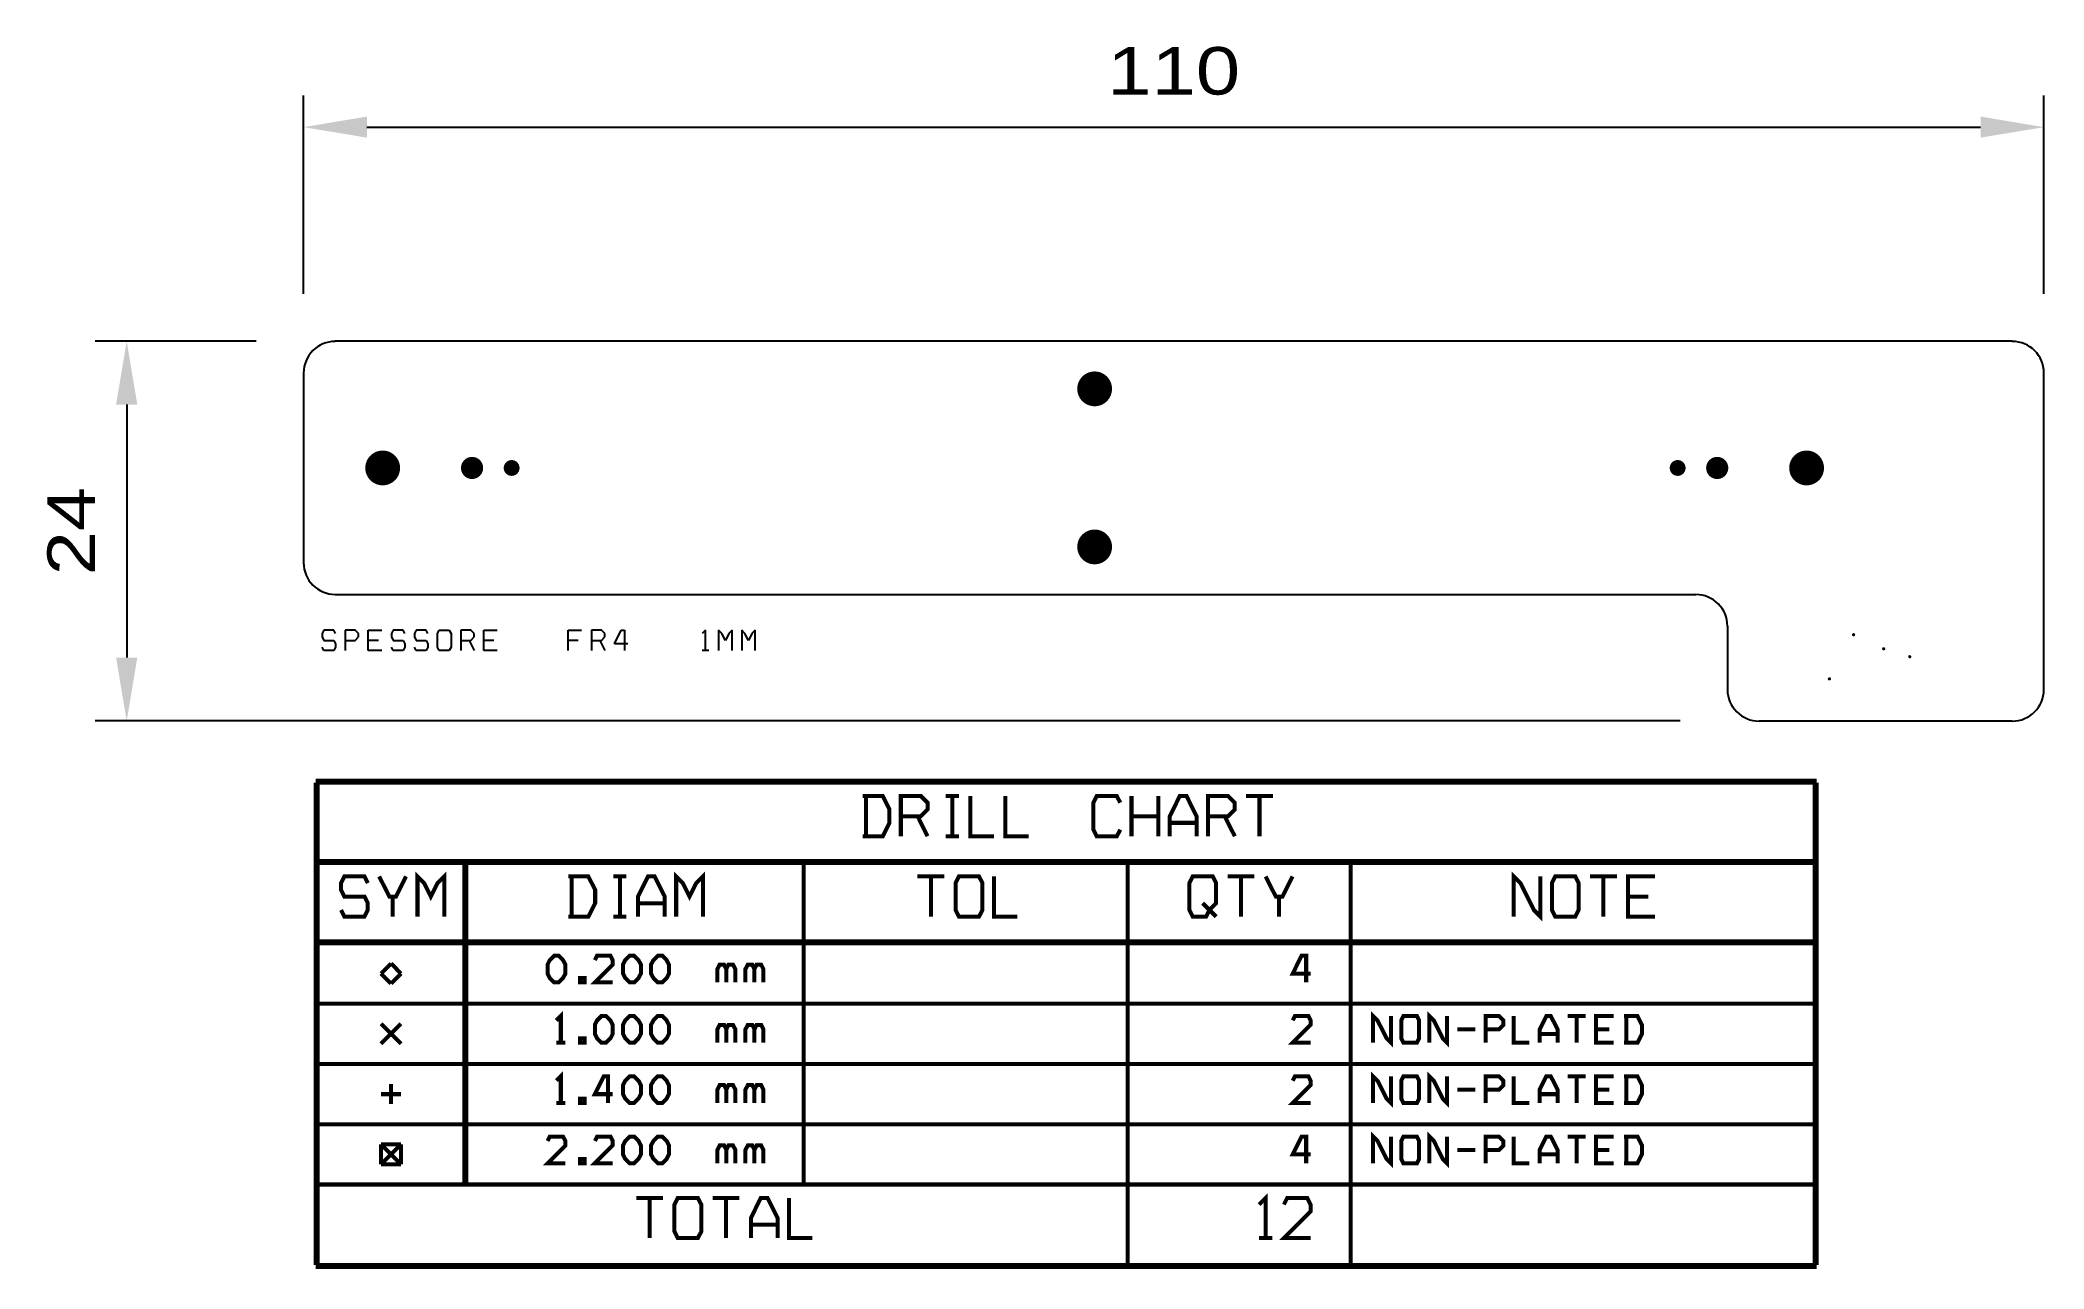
# Model space of a CAD drawing. Extents: x 858 to 985, y 601 to 678.
import ezdxf

# ---------------------------------------------------------------- set-up
doc = ezdxf.new("R2010")
doc.units = 0
doc.header["$LTSCALE"] = 10
doc.header["$MEASUREMENT"] = 0
doc.layers.get('0').update_dxf_attribs({"linetype": 'CONTINUOUS'})
doc.layers.get('Defpoints').update_dxf_attribs({"linetype": 'CONTINUOUS'})
for name, color, linetype in [('23-319-0_DRD', 7, 'CONTINUOUS'), ('quote', 6, 'CONTINUOUS'), ('THRUHOLE_NPT', 11, 'CONTINUOUS'), ('THRUHOLE_TAP', 13, 'CONTINUOUS')]:
    doc.layers.add(name, color=color, linetype=linetype)
doc.styles.add('STILE3', font='arial.ttf', dxfattribs={"width": 1.2, "height": 3})
doc.dimstyles.new('QUOTE', dxfattribs={"dimscale": 0, "dimtxt": 3, "dimasz": 4, "dimexe": 2, "dimexo": 5, "dimgap": 2, "dimtad": 1, "dimdec": 1, "dimzin": 13, "dimdsep": 46, "dimtxsty": 'STILE3', "dimcen": 0, "dimclrt": 7, "dimadec": 0, "dimazin": 0, "dimtfac": 0.666667, "dimtdec": 1, "dimtofl": 0, "dimtmove": 2, "dimatfit": 3, "dimfxl": 0, "dimtolj": 1, "dimtzin": 13, "dimarcsym": 0})

# ---------------------------------------------------------------- blocks, each defined once
blk = doc.blocks.new('ROUND_2')
at = {"const_width": 0.50038}
blk.add_lwpolyline([(-0.25019, 0, 1), (0.25019, 0, 1)], format="xyb", close=True, dxfattribs=at)
blk = doc.blocks.new('ROUND_5')
at = {"const_width": 0.69977}
blk.add_lwpolyline([(-0.349884, 0, 1), (0.349884, 0, 1)], format="xyb", close=True, dxfattribs=at)
blk = doc.blocks.new('ROUND_1')
at = {"const_width": 1.09982}
blk.add_lwpolyline([(-0.54991, 0, 1), (0.54991, 0, 1)], format="xyb", close=True, dxfattribs=at)
blk = doc.blocks.new('ROUND_11')
at = {"const_width": 0.10033}
blk.add_lwpolyline([(-0.050164, 0, 1), (0.050164, 0, 1)], format="xyb", close=True, dxfattribs=at)
blk = doc.blocks.new('*D7')
at = {"layer": 'Defpoints', "color": 0, "transparency": 16777216}
for p in [(984.93, 672.75), (874.93, 657.21), (984.93, 657.21)]:
    blk.add_point(p, dxfattribs=at)
at = {"layer": 'quote', "color": 0, "lineweight": -2, "transparency": 16777216}
for p, q in [((874.93, 662.21), (874.93, 674.75)), ((984.93, 662.21), (984.93, 674.75)), ((878.93, 672.75), (980.93, 672.75))]:
    blk.add_line(p, q, dxfattribs=at)
at = {"layer": 'quote', "color": 0, "transparency": 16777216}
for points in [[(878.93, 673.42), (878.93, 672.09), (874.93, 672.75)], [(980.93, 673.42), (980.93, 672.09), (984.93, 672.75)]]:
    blk.add_solid(points, dxfattribs=at)
at = {"layer": 'quote', "color": 7, "transparency": 16777216, "insert": (929.93, 676.29), "char_height": 3, "attachment_point": 5, "style": 'STILE3'}
blk.add_mtext('\\A1;110', dxfattribs=at)
blk = doc.blocks.new('*D8')
at = {"layer": 'Defpoints', "color": 0, "transparency": 16777216}
for p in [(876.93, 659.22), (863.75, 635.22), (966.93, 635.22)]:
    blk.add_point(p, dxfattribs=at)
at = {"layer": 'quote', "color": 0, "lineweight": -2, "transparency": 16777216}
for p, q in [((871.93, 659.22), (861.75, 659.22)), ((863.75, 655.22), (863.75, 639.22)), ((961.93, 635.22), (861.75, 635.22))]:
    blk.add_line(p, q, dxfattribs=at)
at = {"layer": 'quote', "color": 0, "transparency": 16777216}
for points in [[(863.08, 655.22), (864.42, 655.22), (863.75, 659.22)], [(863.08, 639.22), (864.42, 639.22), (863.75, 635.22)]]:
    blk.add_solid(points, dxfattribs=at)
at = {"layer": 'quote', "color": 7, "transparency": 16777216, "insert": (860.24, 647.22), "char_height": 3, "attachment_point": 5, "rotation": 90, "style": 'STILE3'}
blk.add_mtext('\\A1;24', dxfattribs=at)

msp = doc.modelspace()

# ---------------------------------------------------------------- linework, layer by layer
at = {"layer": '23-319-0_DRD'}
for p, q in [((982.93, 659.22), (876.93, 659.22)), ((874.93, 657.21), (874.93, 645.22)), ((984.93, 637.21), (984.93, 657.21)), ((876.93, 643.21), (962.93, 643.21)), ((876.21, 640.95), (876.1, 640.74)), ((876.84, 640.95), (876.21, 640.95)), ((876.95, 640.74), (876.84, 640.95)), ((878.2, 640.95), (877.56, 640.95)), ((877.56, 640.95), (877.56, 639.68)), ((878.41, 640.74), (878.2, 640.95)), ((879.02, 639.68), (879.02, 640.95)), ((879.02, 640.95), (879.87, 640.95)), ((880.59, 640.95), (880.48, 640.74)), ((881.22, 640.95), (880.59, 640.95)), ((881.33, 640.74), (881.22, 640.95)), ((882.05, 640.95), (881.94, 640.74)), ((882.68, 640.95), (882.05, 640.95)), ((882.79, 640.74), (882.68, 640.95)), ((883.4, 640.74), (883.51, 640.95)), ((883.51, 640.95), (884.14, 640.95)), ((884.14, 640.95), (884.25, 640.74)), ((885.5, 640.95), (884.86, 640.95)), ((884.86, 640.95), (884.86, 639.68)), ((885.71, 640.74), (885.5, 640.95)), ((886.32, 639.68), (886.32, 640.95)), ((886.32, 640.95), (887.17, 640.95)), ((891.66, 639.68), (891.66, 640.95)), ((891.66, 640.95), (892.5, 640.95)), ((893.75, 640.95), (893.12, 640.95)), ((893.12, 640.95), (893.12, 639.68)), ((893.97, 640.74), (893.75, 640.95)), ((894.58, 640.1), (895, 640.95)), ((895, 640.95), (895.21, 640.95)), ((895.21, 640.95), (895.21, 639.68)), ((900.34, 640.95), (900.12, 640.74)), ((900.34, 639.68), (900.34, 640.95)), ((901.37, 640.74), (901.16, 640.95)), ((901.16, 640.95), (901.16, 639.68)), ((902.01, 640.95), (901.8, 640.74)), ((902.01, 639.68), (902.01, 640.95)), ((902.83, 640.74), (902.62, 640.95)), ((902.62, 640.95), (902.62, 639.68)), ((903.47, 640.95), (903.26, 640.74)), ((903.47, 639.68), (903.47, 640.95)), ((964.93, 641.21), (964.93, 637.21)), ((876.1, 640.74), (876.1, 640.53)), ((876.1, 640.53), (876.21, 640.31)), ((876.21, 639.68), (876.1, 639.89)), ((876.21, 640.31), (876.84, 640.31)), ((876.84, 639.68), (876.21, 639.68)), ((876.84, 640.31), (876.95, 640.1)), ((876.95, 639.89), (876.84, 639.68)), ((876.95, 640.1), (876.95, 639.89)), ((877.56, 640.31), (878.2, 640.31)), ((878.2, 640.31), (878.41, 640.53)), ((878.41, 640.53), (878.41, 640.74)), ((879.66, 640.31), (879.02, 640.31)), ((879.87, 639.68), (879.02, 639.68)), ((880.48, 640.74), (880.48, 640.53)), ((880.48, 640.53), (880.59, 640.31)), ((880.59, 639.68), (880.48, 639.89)), ((880.59, 640.31), (881.22, 640.31)), ((881.22, 639.68), (880.59, 639.68)), ((881.22, 640.31), (881.33, 640.1)), ((881.33, 639.89), (881.22, 639.68)), ((881.33, 640.1), (881.33, 639.89)), ((881.94, 640.74), (881.94, 640.53)), ((881.94, 640.53), (882.05, 640.31)), ((882.05, 639.68), (881.94, 639.89)), ((882.05, 640.31), (882.68, 640.31)), ((882.68, 639.68), (882.05, 639.68)), ((882.68, 640.31), (882.79, 640.1)), ((882.79, 639.89), (882.68, 639.68)), ((882.79, 640.1), (882.79, 639.89)), ((883.4, 639.89), (883.4, 640.74)), ((883.51, 639.68), (883.4, 639.89)), ((884.14, 639.68), (883.51, 639.68)), ((884.25, 639.89), (884.14, 639.68)), ((884.25, 640.74), (884.25, 639.89)), ((884.86, 640.31), (885.5, 640.31)), ((885.39, 640.31), (885.71, 639.68)), ((885.5, 640.31), (885.71, 640.53)), ((885.71, 640.53), (885.71, 640.74)), ((886.96, 640.31), (886.32, 640.31)), ((887.17, 639.68), (886.32, 639.68)), ((892.29, 640.31), (891.66, 640.31)), ((893.12, 640.31), (893.75, 640.31)), ((893.65, 640.31), (893.97, 639.68)), ((893.75, 640.31), (893.97, 640.53)), ((893.97, 640.53), (893.97, 640.74)), ((895.43, 640.1), (894.58, 640.1)), ((900.55, 639.68), (900.12, 639.68)), ((901.59, 640.31), (901.37, 640.74)), ((901.8, 640.74), (901.59, 640.31)), ((903.05, 640.31), (902.83, 640.74)), ((903.26, 640.74), (903.05, 640.31)), ((966.93, 635.22), (982.93, 635.22))]:
    msp.add_line(p, q, dxfattribs=at)
at = {"layer": '23-319-0_DRD', "const_width": 0.254}
for points in [[(970.56, 631.45), (875.69, 631.45)], [(875.69, 600.84), (875.69, 631.32)], [(970.43, 631.32), (875.82, 631.32)], [(875.82, 600.84), (875.82, 631.32)], [(970.43, 600.84), (970.43, 631.32)], [(970.56, 600.84), (970.56, 631.32)], [(910.27, 627.93), (911.54, 627.93), (911.96, 628.78), (911.96, 629.62), (911.54, 630.47), (910.27, 630.47)], [(910.48, 627.93), (910.48, 630.47)], [(912.68, 629.2), (913.95, 629.2), (914.37, 629.62), (914.37, 630.05), (913.95, 630.47), (912.68, 630.47), (912.68, 627.93)], [(916.36, 630.47), (915.52, 630.47)], [(915.94, 627.93), (915.94, 630.47)], [(918.57, 627.93), (917.08, 627.93), (917.08, 630.47)], [(920.77, 627.93), (919.28, 627.93), (919.28, 630.47)], [(926.55, 628.35), (926.33, 627.93), (925.06, 627.93), (924.85, 628.35), (924.85, 630.05), (925.06, 630.47), (926.33, 630.47), (926.55, 630.05)], [(927.26, 627.93), (927.26, 630.47)], [(928.96, 627.93), (928.96, 630.47)], [(931.37, 627.93), (931.37, 629.2), (930.74, 630.47), (930.31, 630.47), (929.68, 629.2), (929.68, 627.93)], [(932.09, 629.2), (933.36, 629.2), (933.79, 629.62), (933.79, 630.05), (933.36, 630.47), (932.09, 630.47), (932.09, 627.93)], [(936.2, 630.47), (934.5, 630.47)], [(935.35, 627.93), (935.35, 630.47)], [(913.74, 629.2), (914.37, 627.93)], [(928.96, 629.2), (927.26, 629.2)], [(931.37, 628.78), (929.68, 628.78)], [(933.15, 629.2), (933.79, 627.93)], [(916.36, 627.93), (915.52, 627.93)], [(970.43, 626.37), (875.82, 626.37)], [(970.43, 626.24), (875.82, 626.24)], [(883.82, 622.85), (883.82, 625.39), (883.4, 624.97), (882.97, 624.12), (882.55, 624.97), (882.13, 625.39), (882.13, 622.85)], [(885.09, 605.92), (885.09, 626.24)], [(885.22, 605.92), (885.22, 626.24)], [(900.17, 622.85), (900.17, 625.39), (899.75, 624.97), (899.32, 624.12), (898.9, 624.97), (898.48, 625.39), (898.48, 622.85)], [(906.53, 605.92), (906.53, 626.24)], [(927.02, 600.84), (927.02, 626.24)], [(941.12, 600.84), (941.12, 626.24)], [(953.11, 625.39), (953.11, 622.85), (952.69, 623.27), (951.84, 624.97), (951.42, 625.39), (951.42, 622.85)], [(878.99, 624.97), (878.78, 625.39), (877.51, 625.39), (877.3, 624.97), (877.3, 624.54), (877.51, 624.12), (878.78, 624.12), (878.99, 623.7), (878.99, 623.27), (878.78, 622.85), (877.51, 622.85), (877.3, 623.27)], [(881.41, 625.39), (880.77, 624.12), (880.35, 624.12), (879.71, 625.39)], [(891.66, 622.85), (892.93, 622.85), (893.36, 623.7), (893.36, 624.54), (892.93, 625.39), (891.66, 625.39)], [(891.88, 622.85), (891.88, 625.39)], [(895.34, 625.39), (894.5, 625.39)], [(894.92, 622.85), (894.92, 625.39)], [(897.76, 622.85), (897.76, 624.12), (897.12, 625.39), (896.7, 625.39), (896.07, 624.12), (896.07, 622.85)], [(915.42, 625.39), (913.73, 625.39)], [(914.58, 622.85), (914.58, 625.39)], [(916.35, 622.85), (916.14, 623.27), (916.14, 624.97), (916.35, 625.39), (917.62, 625.39), (917.84, 624.97), (917.84, 623.27), (917.62, 622.85), (916.35, 622.85)], [(920.04, 622.85), (918.56, 622.85), (918.56, 625.39)], [(930.92, 623.27), (931.13, 622.85), (931.97, 622.85), (932.19, 623.27), (932.61, 623.7), (932.61, 624.97), (932.4, 625.39), (931.13, 625.39), (930.92, 624.97), (930.92, 623.27)], [(935.02, 625.39), (933.33, 625.39)], [(934.18, 622.85), (934.18, 625.39)], [(937.44, 625.39), (936.8, 624.12), (936.38, 624.12), (935.74, 625.39)], [(954.04, 622.85), (953.83, 623.27), (953.83, 624.97), (954.04, 625.39), (955.31, 625.39), (955.52, 624.97), (955.52, 623.27), (955.31, 622.85), (954.04, 622.85)], [(957.94, 625.39), (956.24, 625.39)], [(957.09, 622.85), (957.09, 625.39)], [(960.35, 622.85), (958.65, 622.85), (958.65, 625.39), (960.35, 625.39)], [(880.56, 622.85), (880.56, 624.12)], [(897.76, 623.7), (896.07, 623.7)], [(931.76, 623.7), (932.61, 622.85)], [(936.59, 622.85), (936.59, 624.12)], [(959.92, 624.12), (958.65, 624.12)], [(895.34, 622.85), (894.5, 622.85)], [(970.43, 621.29), (875.82, 621.29)], [(970.43, 621.16), (875.82, 621.16)], [(880.46, 619.89), (879.82, 619.25)], [(879.82, 619.25), (880.46, 618.62)], [(881.09, 619.25), (880.46, 619.89)], [(880.46, 618.62), (881.09, 619.25)], [(890.77, 618.69), (890.49, 618.97), (890.35, 619.25), (890.35, 619.82), (890.49, 620.1), (890.77, 620.38), (891.05, 620.38), (891.33, 620.1), (891.48, 619.82), (891.48, 619.25), (891.33, 618.97), (891.05, 618.69), (890.77, 618.69)], [(894.47, 618.69), (893.34, 618.69), (894.47, 619.82), (894.47, 620.1), (894.33, 620.38), (893.48, 620.38), (893.34, 620.1)], [(895.54, 618.69), (895.26, 618.97), (895.12, 619.25), (895.12, 619.82), (895.26, 620.1), (895.54, 620.38), (895.82, 620.38), (896.1, 620.1), (896.25, 619.82), (896.25, 619.25), (896.1, 618.97), (895.82, 618.69), (895.54, 618.69)], [(897.32, 618.69), (897.04, 618.97), (896.89, 619.25), (896.89, 619.82), (897.04, 620.1), (897.32, 620.38), (897.6, 620.38), (897.88, 620.1), (898.02, 619.82), (898.02, 619.25), (897.88, 618.97), (897.6, 618.69), (897.32, 618.69)], [(902.22, 618.69), (902.22, 619.54), (902.07, 619.82), (901.79, 619.82), (901.65, 619.54), (901.51, 619.82), (901.23, 619.82), (901.09, 619.54), (901.09, 618.69)], [(901.65, 618.69), (901.65, 619.54)], [(903.99, 618.69), (903.99, 619.54), (903.85, 619.82), (903.57, 619.82), (903.43, 619.54), (903.29, 619.82), (903.01, 619.82), (902.86, 619.54), (902.86, 618.69)], [(903.43, 618.69), (903.43, 619.54)], [(938.58, 619.25), (937.45, 619.25), (938.01, 620.38), (938.3, 620.38), (938.3, 618.69)], [(892.41, 618.69), (892.69, 618.69), (892.69, 618.97), (892.41, 618.97), (892.41, 618.69)], [(970.43, 617.35), (875.82, 617.35)], [(891.19, 614.88), (891.19, 616.57), (890.91, 616.29)], [(943.66, 616.57), (943.66, 614.88), (943.38, 615.16), (942.81, 616.29), (942.53, 616.57), (942.53, 614.88)], [(947.21, 616.57), (947.21, 614.88), (946.93, 615.16), (946.37, 616.29), (946.09, 616.57), (946.09, 614.88)], [(881.09, 616.08), (879.82, 614.81)], [(881.09, 614.81), (879.82, 616.08)], [(893.76, 614.88), (893.48, 615.16), (893.34, 615.44), (893.34, 616.01), (893.48, 616.29), (893.76, 616.57), (894.04, 616.57), (894.33, 616.29), (894.47, 616.01), (894.47, 615.44), (894.33, 615.16), (894.04, 614.88), (893.76, 614.88)], [(895.54, 614.88), (895.26, 615.16), (895.12, 615.44), (895.12, 616.01), (895.26, 616.29), (895.54, 616.57), (895.82, 616.57), (896.1, 616.29), (896.25, 616.01), (896.25, 615.44), (896.1, 615.16), (895.82, 614.88), (895.54, 614.88)], [(897.32, 614.88), (897.04, 615.16), (896.89, 615.44), (896.89, 616.01), (897.04, 616.29), (897.32, 616.57), (897.6, 616.57), (897.88, 616.29), (898.02, 616.01), (898.02, 615.44), (897.88, 615.16), (897.6, 614.88), (897.32, 614.88)], [(902.22, 614.88), (902.22, 615.73), (902.07, 616.01), (901.79, 616.01), (901.65, 615.73), (901.51, 616.01), (901.23, 616.01), (901.09, 615.73), (901.09, 614.88)], [(901.65, 614.88), (901.65, 615.73)], [(903.99, 614.88), (903.99, 615.73), (903.85, 616.01), (903.57, 616.01), (903.43, 615.73), (903.29, 616.01), (903.01, 616.01), (902.86, 615.73), (902.86, 614.88)], [(903.43, 614.88), (903.43, 615.73)], [(938.58, 614.88), (937.45, 614.88), (938.58, 616.01), (938.58, 616.29), (938.44, 616.57), (937.59, 616.57), (937.45, 616.29)], [(944.45, 614.88), (944.31, 615.16), (944.31, 616.29), (944.45, 616.57), (945.3, 616.57), (945.44, 616.29), (945.44, 615.16), (945.3, 614.88), (944.45, 614.88)], [(948.99, 615.73), (947.86, 615.73)], [(949.64, 615.73), (950.49, 615.73), (950.77, 616.01), (950.77, 616.29), (950.49, 616.57), (949.64, 616.57), (949.64, 614.88)], [(952.41, 614.88), (951.42, 614.88), (951.42, 616.57)], [(954.19, 614.88), (954.19, 615.73), (953.76, 616.57), (953.48, 616.57), (953.06, 615.73), (953.06, 614.88)], [(954.19, 615.44), (953.06, 615.44)], [(955.96, 616.57), (954.83, 616.57)], [(955.4, 614.88), (955.4, 616.57)], [(957.74, 614.88), (956.61, 614.88), (956.61, 616.57), (957.74, 616.57)], [(957.46, 615.73), (956.61, 615.73)], [(958.39, 614.88), (959.24, 614.88), (959.52, 615.44), (959.52, 616.01), (959.24, 616.57), (958.39, 616.57)], [(958.53, 614.88), (958.53, 616.57)], [(891.48, 614.88), (890.91, 614.88)], [(892.41, 614.88), (892.69, 614.88), (892.69, 615.16), (892.41, 615.16), (892.41, 614.88)], [(970.43, 613.54), (875.82, 613.54)], [(891.19, 611.07), (891.19, 612.76), (890.91, 612.48)], [(943.66, 612.76), (943.66, 611.07), (943.38, 611.35), (942.81, 612.48), (942.53, 612.76), (942.53, 611.07)], [(947.21, 612.76), (947.21, 611.07), (946.93, 611.35), (946.37, 612.48), (946.09, 612.76), (946.09, 611.07)], [(881.09, 611.63), (879.82, 611.63)], [(880.46, 612.27), (880.46, 611)], [(894.47, 611.63), (893.34, 611.63), (893.9, 612.76), (894.18, 612.76), (894.18, 611.07)], [(895.54, 611.07), (895.26, 611.35), (895.12, 611.63), (895.12, 612.2), (895.26, 612.48), (895.54, 612.76), (895.82, 612.76), (896.1, 612.48), (896.25, 612.2), (896.25, 611.63), (896.1, 611.35), (895.82, 611.07), (895.54, 611.07)], [(897.32, 611.07), (897.04, 611.35), (896.89, 611.63), (896.89, 612.2), (897.04, 612.48), (897.32, 612.76), (897.6, 612.76), (897.88, 612.48), (898.02, 612.2), (898.02, 611.63), (897.88, 611.35), (897.6, 611.07), (897.32, 611.07)], [(902.22, 611.07), (902.22, 611.92), (902.07, 612.2), (901.79, 612.2), (901.65, 611.92), (901.51, 612.2), (901.23, 612.2), (901.09, 611.92), (901.09, 611.07)], [(901.65, 611.07), (901.65, 611.92)], [(903.99, 611.07), (903.99, 611.92), (903.85, 612.2), (903.57, 612.2), (903.43, 611.92), (903.29, 612.2), (903.01, 612.2), (902.86, 611.92), (902.86, 611.07)], [(903.43, 611.07), (903.43, 611.92)], [(938.58, 611.07), (937.45, 611.07), (938.58, 612.2), (938.58, 612.48), (938.44, 612.76), (937.59, 612.76), (937.45, 612.48)], [(944.45, 611.07), (944.31, 611.35), (944.31, 612.48), (944.45, 612.76), (945.3, 612.76), (945.44, 612.48), (945.44, 611.35), (945.3, 611.07), (944.45, 611.07)], [(948.99, 611.92), (947.86, 611.92)], [(949.64, 611.92), (950.49, 611.92), (950.77, 612.2), (950.77, 612.48), (950.49, 612.76), (949.64, 612.76), (949.64, 611.07)], [(952.41, 611.07), (951.42, 611.07), (951.42, 612.76)], [(954.19, 611.07), (954.19, 611.92), (953.76, 612.76), (953.48, 612.76), (953.06, 611.92), (953.06, 611.07)], [(954.19, 611.63), (953.06, 611.63)], [(955.96, 612.76), (954.83, 612.76)], [(955.4, 611.07), (955.4, 612.76)], [(957.74, 611.07), (956.61, 611.07), (956.61, 612.76), (957.74, 612.76)], [(957.46, 611.92), (956.61, 611.92)], [(958.39, 611.07), (959.24, 611.07), (959.52, 611.63), (959.52, 612.2), (959.24, 612.76), (958.39, 612.76)], [(958.53, 611.07), (958.53, 612.76)], [(891.48, 611.07), (890.91, 611.07)], [(892.41, 611.07), (892.69, 611.07), (892.69, 611.35), (892.41, 611.35), (892.41, 611.07)], [(970.43, 609.73), (875.82, 609.73)], [(943.66, 608.95), (943.66, 607.26), (943.38, 607.54), (942.81, 608.67), (942.53, 608.95), (942.53, 607.26)], [(947.21, 608.95), (947.21, 607.26), (946.93, 607.54), (946.37, 608.67), (946.09, 608.95), (946.09, 607.26)], [(879.82, 608.46), (879.82, 607.19)], [(881.09, 608.46), (879.82, 608.46)], [(881.09, 608.46), (879.82, 607.19)], [(881.09, 607.19), (879.82, 608.46)], [(881.09, 607.19), (881.09, 608.46)], [(891.48, 607.26), (890.35, 607.26), (891.48, 608.39), (891.48, 608.67), (891.33, 608.95), (890.49, 608.95), (890.35, 608.67)], [(894.47, 607.26), (893.34, 607.26), (894.47, 608.39), (894.47, 608.67), (894.33, 608.95), (893.48, 608.95), (893.34, 608.67)], [(895.54, 607.26), (895.26, 607.54), (895.12, 607.82), (895.12, 608.39), (895.26, 608.67), (895.54, 608.95), (895.82, 608.95), (896.1, 608.67), (896.25, 608.39), (896.25, 607.82), (896.1, 607.54), (895.82, 607.26), (895.54, 607.26)], [(897.32, 607.26), (897.04, 607.54), (896.89, 607.82), (896.89, 608.39), (897.04, 608.67), (897.32, 608.95), (897.6, 608.95), (897.88, 608.67), (898.02, 608.39), (898.02, 607.82), (897.88, 607.54), (897.6, 607.26), (897.32, 607.26)], [(902.22, 607.26), (902.22, 608.11), (902.07, 608.39), (901.79, 608.39), (901.65, 608.11), (901.51, 608.39), (901.23, 608.39), (901.09, 608.11), (901.09, 607.26)], [(901.65, 607.26), (901.65, 608.11)], [(903.99, 607.26), (903.99, 608.11), (903.85, 608.39), (903.57, 608.39), (903.43, 608.11), (903.29, 608.39), (903.01, 608.39), (902.86, 608.11), (902.86, 607.26)], [(903.43, 607.26), (903.43, 608.11)], [(938.58, 607.82), (937.45, 607.82), (938.01, 608.95), (938.3, 608.95), (938.3, 607.26)], [(944.45, 607.26), (944.31, 607.54), (944.31, 608.67), (944.45, 608.95), (945.3, 608.95), (945.44, 608.67), (945.44, 607.54), (945.3, 607.26), (944.45, 607.26)], [(948.99, 608.11), (947.86, 608.11)], [(949.64, 608.11), (950.49, 608.11), (950.77, 608.39), (950.77, 608.67), (950.49, 608.95), (949.64, 608.95), (949.64, 607.26)], [(952.41, 607.26), (951.42, 607.26), (951.42, 608.95)], [(954.19, 607.26), (954.19, 608.11), (953.76, 608.95), (953.48, 608.95), (953.06, 608.11), (953.06, 607.26)], [(954.19, 607.82), (953.06, 607.82)], [(955.96, 608.95), (954.83, 608.95)], [(955.4, 607.26), (955.4, 608.95)], [(957.74, 607.26), (956.61, 607.26), (956.61, 608.95), (957.74, 608.95)], [(957.46, 608.11), (956.61, 608.11)], [(958.39, 607.26), (959.24, 607.26), (959.52, 607.82), (959.52, 608.39), (959.24, 608.95), (958.39, 608.95)], [(958.53, 607.26), (958.53, 608.95)], [(879.82, 607.19), (881.09, 607.19)], [(892.41, 607.26), (892.69, 607.26), (892.69, 607.54), (892.41, 607.54), (892.41, 607.26)], [(970.43, 605.92), (875.82, 605.92)], [(897.65, 605.07), (895.96, 605.07)], [(896.81, 602.53), (896.81, 605.07)], [(898.58, 602.53), (898.37, 602.95), (898.37, 604.65), (898.58, 605.07), (899.85, 605.07), (900.07, 604.65), (900.07, 602.95), (899.85, 602.53), (898.58, 602.53)], [(902.48, 605.07), (900.79, 605.07)], [(901.63, 602.53), (901.63, 605.07)], [(904.89, 602.53), (904.89, 603.8), (904.26, 605.07), (903.83, 605.07), (903.2, 603.8), (903.2, 602.53)], [(907.09, 602.53), (905.61, 602.53), (905.61, 605.07)], [(935.74, 602.53), (935.74, 605.07), (935.32, 604.65)], [(938.58, 602.53), (936.89, 602.53), (938.58, 604.22), (938.58, 604.65), (938.37, 605.07), (937.1, 605.07), (936.89, 604.65)], [(904.89, 603.38), (903.2, 603.38)], [(936.17, 602.53), (935.32, 602.53)], [(970.56, 600.71), (875.69, 600.71)], [(970.43, 600.84), (875.82, 600.84)]]:
    msp.add_lwpolyline(points, dxfattribs=at)
at = {"layer": '23-319-0_DRD'}
for centre, start, end in [((876.93, 657.21), 90, 180), ((982.93, 657.21), 360, 90), ((876.93, 645.22), 180, 270), ((962.93, 641.21), 360, 90), ((966.93, 637.21), 180, 270), ((982.93, 637.21), 270, 0)]:
    msp.add_arc(centre, 2, start, end, dxfattribs=at)

# ---------------------------------------------------------------- block references
at = {"layer": 'THRUHOLE_NPT'}
for name, p in [('ROUND_1', (924.93, 656.21)), ('ROUND_1', (879.93, 651.21)), ('ROUND_1', (969.93, 651.21)), ('ROUND_5', (885.58, 651.21)), ('ROUND_2', (888.08, 651.21)), ('ROUND_2', (961.78, 651.21)), ('ROUND_5', (964.28, 651.21)), ('ROUND_1', (924.93, 646.22))]:
    msp.add_blockref(name, p, dxfattribs=at)
at = {"layer": 'THRUHOLE_TAP'}
for p in [(972.9, 640.67), (974.8, 639.78), (976.45, 639.28), (971.37, 637.88)]:
    msp.add_blockref('ROUND_11', p, dxfattribs=at)

# ---------------------------------------------------------------- dimensions: what is measured, and where the dimension line sits
at = {"layer": 'quote'}
dim = msp.add_linear_dim(base=(984.93, 672.75), p1=(874.93, 657.21), p2=(984.93, 657.21), dimstyle='QUOTE', override={"dimscale": 1}, dxfattribs=at)
dim.commit()
dim.dimension.update_dxf_attribs({"geometry": '*D7', "text_midpoint": (929.93, 676.29)})
dim = msp.add_linear_dim(base=(863.75, 635.22), p1=(876.93, 659.22), p2=(966.93, 635.22), angle=90, dimstyle='QUOTE', override={"dimscale": 1}, dxfattribs=at)
dim.commit()
dim.dimension.update_dxf_attribs({"geometry": '*D8', "text_midpoint": (860.24, 647.22)})

doc.saveas('drawing.dxf')
